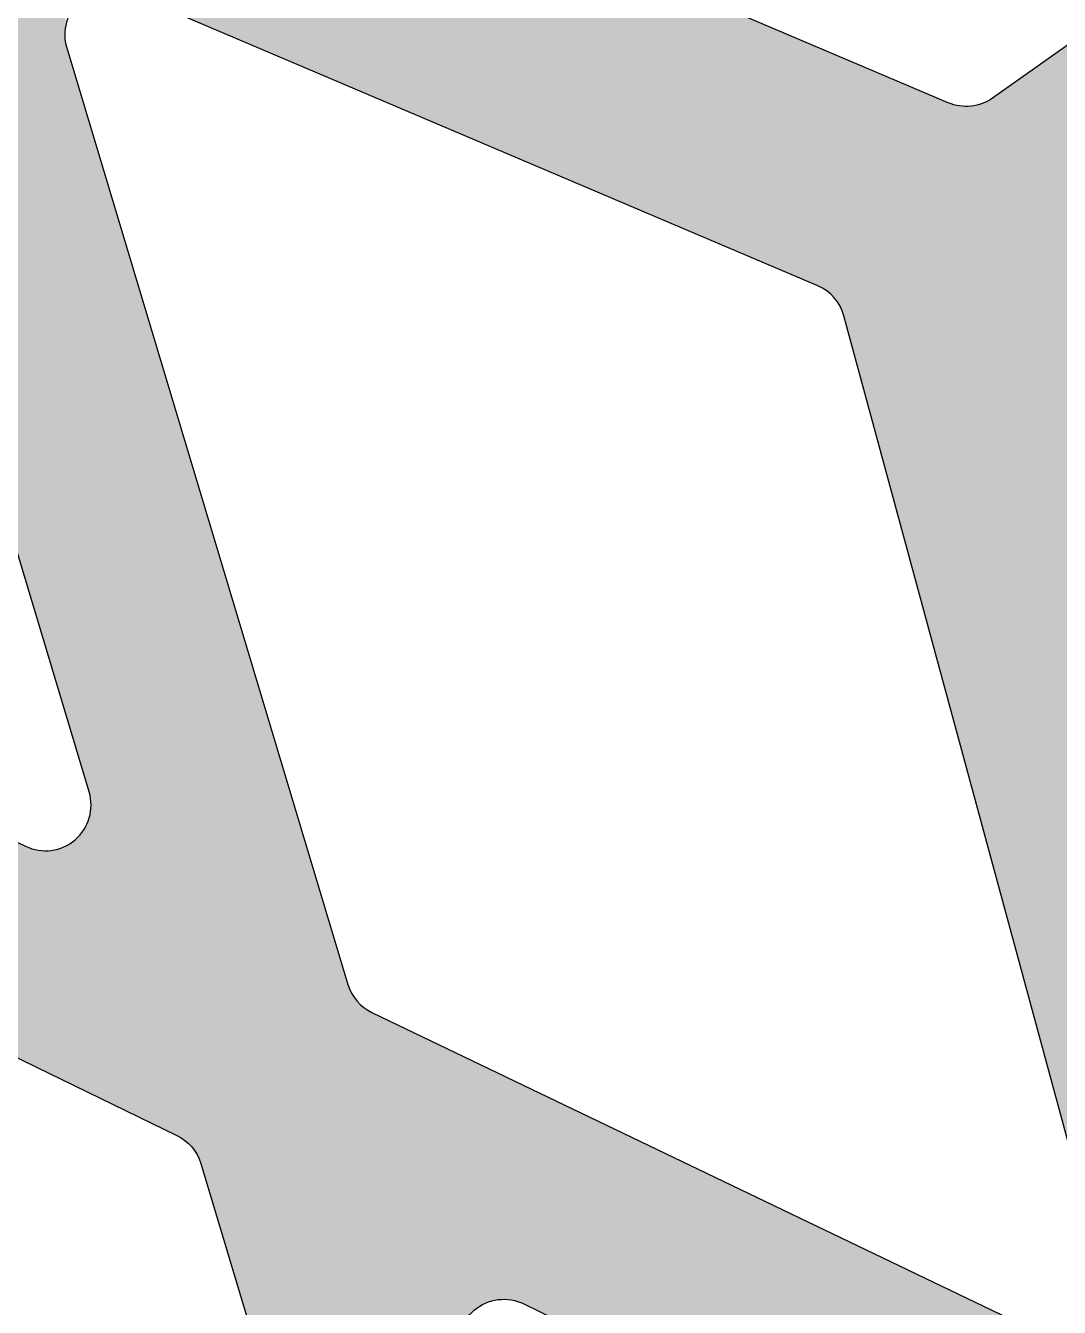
# Model space of a CAD drawing. Extents: x 181 to 485, y 440 to 775.
# Drawn here: x 266.4 to 311.7, y 563.2 to 619.3 of the extents above; entities that cross this region are included whole.
import ezdxf

# ---------------------------------------------------------------- set-up
doc = ezdxf.new("R2010")
doc.units = 0
doc.layers.add('LAYER_01', color=7, linetype='CONTINUOUS')

# ---------------------------------------------------------------- blocks, each defined once
blk = doc.blocks.new('*U1')
at = {"layer": 'LAYER_01', "linetype": 'CONTINUOUS'}
for points in [[(268.139, 589.354), (262.736, 635.718), (268.139, 639.523)], [(268.139, 618.976), (268.139, 639.523), (268.139, 639.524)], [(268.139, 618.976), (268.139, 639.524), (268.14, 619.012)], [(268.14, 619.012), (268.139, 639.524), (268.14, 639.524)], [(268.139, 618.94), (268.139, 639.523), (268.139, 618.976)], [(268.142, 619.048), (268.14, 639.524), (268.142, 639.526)], [(268.14, 619.012), (268.14, 639.524), (268.142, 619.048)], [(268.144, 619.084), (268.142, 639.526), (268.144, 639.527)], [(268.142, 619.048), (268.142, 639.526), (268.144, 619.084)], [(268.147, 619.12), (268.144, 639.527), (268.147, 639.529)], [(268.144, 619.084), (268.144, 639.527), (268.147, 619.12)], [(268.151, 619.155), (268.147, 639.529), (268.151, 639.532)], [(268.147, 619.12), (268.147, 639.529), (268.151, 619.155)], [(268.155, 619.191), (268.151, 639.532), (268.155, 639.535)], [(268.151, 619.155), (268.151, 639.532), (268.155, 619.191)], [(268.16, 619.227), (268.155, 639.535), (268.16, 639.539)], [(268.155, 619.191), (268.155, 639.535), (268.16, 619.227)], [(268.166, 619.263), (268.16, 639.539), (268.166, 639.542)], [(268.16, 619.227), (268.16, 639.539), (268.166, 619.263)], [(268.172, 619.299), (268.166, 639.542), (268.172, 639.547)], [(268.166, 619.263), (268.166, 639.542), (268.172, 619.299)], [(268.172, 619.299), (268.172, 639.547), (268.179, 619.334)], [(262.736, 607.342), (262.736, 635.718), (268.139, 589.354)], [(271.646, 620.466), (271.646, 630.902), (301.093, 607.946)], [(301.093, 607.946), (271.646, 630.902), (301.093, 618.381)], [(268.139, 589.354), (268.139, 618.94), (268.139, 589.353)], [(268.139, 589.353), (268.139, 618.94), (268.139, 618.905)], [(268.139, 589.353), (268.139, 618.905), (268.14, 589.35)], [(268.14, 589.35), (268.139, 618.905), (268.14, 618.869)], [(268.14, 589.35), (268.14, 618.869), (268.141, 589.346)], [(268.141, 589.346), (268.14, 618.869), (268.141, 618.834)], [(268.141, 589.346), (268.141, 618.834), (268.143, 589.339)], [(268.143, 589.339), (268.141, 618.834), (268.143, 618.798)], [(268.143, 589.339), (268.143, 618.798), (268.146, 589.33)], [(268.146, 589.33), (268.143, 618.798), (268.146, 618.763)], [(268.146, 589.33), (268.146, 618.763), (268.149, 589.319)], [(268.149, 589.319), (268.146, 618.763), (268.149, 618.728)], [(268.149, 589.319), (268.149, 618.728), (268.153, 589.306)], [(268.153, 589.306), (268.149, 618.728), (268.153, 618.693)], [(268.153, 589.306), (268.153, 618.693), (268.163, 589.274)], [(268.163, 589.274), (268.153, 618.693), (268.163, 618.624)], [(268.163, 589.274), (268.163, 618.624), (268.174, 589.234)], [(268.174, 589.234), (268.163, 618.624), (268.174, 618.556)], [(312.441, 569.027), (308.744, 616.158), (312.441, 618.767)], [(268.174, 589.234), (268.174, 618.556), (268.189, 589.187)], [(268.189, 589.187), (268.174, 618.556), (268.189, 618.489)], [(268.189, 589.187), (268.189, 618.489), (268.205, 589.133)], [(268.205, 589.133), (268.189, 618.489), (268.205, 618.423)], [(268.205, 589.133), (268.205, 618.423), (268.223, 589.072)], [(268.223, 589.072), (268.205, 618.423), (268.223, 618.358)], [(268.223, 589.072), (268.223, 618.358), (269.206, 585.799)], [(269.206, 585.799), (268.223, 618.358), (269.206, 615.085)], [(301.093, 607.946), (301.093, 618.381), (301.143, 607.924)], [(301.143, 607.924), (301.093, 618.381), (301.143, 618.36)], [(301.143, 607.924), (301.143, 618.36), (301.193, 607.9)], [(301.193, 607.9), (301.143, 618.36), (301.193, 618.339)], [(301.193, 607.9), (301.193, 618.339), (301.243, 607.875)], [(301.243, 607.875), (301.193, 618.339), (301.243, 618.318)], [(301.243, 607.875), (301.243, 618.318), (301.291, 607.848)], [(301.291, 607.848), (301.243, 618.318), (301.291, 618.297)], [(301.291, 607.848), (301.291, 618.297), (301.34, 607.82)], [(301.34, 607.82), (301.291, 618.297), (301.34, 618.277)], [(301.34, 607.82), (301.34, 618.277), (301.388, 607.791)], [(301.388, 607.791), (301.34, 618.277), (301.388, 618.256)], [(301.388, 607.791), (301.388, 618.256), (301.435, 607.76)], [(301.435, 607.76), (301.388, 618.256), (301.435, 618.236)], [(301.435, 607.76), (301.435, 618.236), (301.481, 607.727)], [(301.481, 607.727), (301.435, 618.236), (301.481, 618.217)], [(301.481, 607.727), (301.481, 618.217), (301.527, 607.693)], [(301.527, 607.693), (301.481, 618.217), (301.527, 618.197)], [(301.527, 607.693), (301.527, 618.197), (301.571, 607.658)], [(301.571, 607.658), (301.527, 618.197), (301.571, 618.178)], [(301.571, 607.658), (301.571, 618.178), (301.615, 607.621)], [(301.615, 607.621), (301.571, 618.178), (301.615, 618.16)], [(301.615, 607.621), (301.615, 618.16), (301.658, 607.583)], [(301.658, 607.583), (301.615, 618.16), (301.658, 618.141)], [(301.658, 607.583), (301.658, 618.141), (301.7, 607.544)], [(301.7, 607.544), (301.658, 618.141), (301.7, 618.124)], [(301.7, 607.544), (301.7, 618.124), (301.741, 607.504)], [(301.741, 607.504), (301.7, 618.124), (301.741, 618.106)], [(301.741, 607.504), (301.741, 618.106), (301.78, 607.462)], [(301.78, 607.462), (301.741, 618.106), (301.78, 618.089)], [(301.78, 607.462), (301.78, 618.089), (301.819, 607.419)], [(301.819, 607.419), (301.78, 618.089), (301.819, 618.073)], [(301.819, 607.419), (301.819, 618.073), (301.856, 607.375)], [(301.856, 607.375), (301.819, 618.073), (301.856, 618.057)], [(301.856, 607.375), (301.856, 618.057), (301.892, 607.33)], [(301.892, 607.33), (301.856, 618.057), (301.892, 618.042)], [(301.892, 607.33), (301.892, 618.042), (301.926, 607.285)], [(301.926, 607.285), (301.892, 618.042), (301.926, 618.027)], [(301.926, 607.285), (301.926, 618.027), (301.959, 607.238)], [(301.959, 607.238), (301.926, 618.027), (301.959, 618.013)], [(301.959, 607.238), (301.959, 618.013), (301.991, 607.19)], [(301.991, 607.19), (301.959, 618.013), (301.991, 618)], [(301.991, 607.19), (301.991, 618), (302.021, 607.142)], [(302.021, 607.142), (301.991, 618), (302.021, 617.987)], [(302.021, 607.142), (302.021, 617.987), (302.05, 607.093)], [(302.05, 607.093), (302.021, 617.987), (302.05, 617.975)], [(302.05, 607.093), (302.05, 617.975), (302.077, 607.043)], [(302.077, 607.043), (302.05, 617.975), (302.077, 617.963)], [(302.077, 607.043), (302.077, 617.963), (302.103, 606.992)], [(302.103, 606.992), (302.077, 617.963), (302.103, 617.952)], [(302.103, 606.992), (302.103, 617.952), (302.128, 606.942)], [(302.128, 606.942), (302.103, 617.952), (302.128, 617.942)], [(302.128, 606.942), (302.128, 617.942), (302.15, 606.89)], [(302.15, 606.89), (302.128, 617.942), (302.15, 617.932)], [(302.15, 606.89), (302.15, 617.932), (302.172, 606.838)], [(302.172, 606.838), (302.15, 617.932), (302.172, 617.923)], [(302.172, 606.838), (302.172, 617.923), (302.191, 606.786)], [(302.191, 606.786), (302.172, 617.923), (302.191, 617.915)], [(302.191, 606.786), (302.191, 617.915), (302.209, 606.734)], [(302.209, 606.734), (302.191, 617.915), (302.209, 617.907)], [(302.209, 606.734), (302.209, 617.907), (302.226, 606.681)], [(302.226, 606.681), (302.209, 617.907), (302.226, 617.9)], [(302.226, 606.681), (302.226, 617.9), (302.241, 606.629)], [(302.241, 606.629), (302.226, 617.9), (302.241, 617.893)], [(302.241, 606.629), (302.241, 617.893), (306.808, 589.791)], [(306.808, 589.791), (302.241, 617.893), (306.808, 615.952)], [(306.808, 589.791), (306.808, 615.952), (306.865, 589.583)], [(306.865, 589.583), (306.808, 615.952), (306.865, 615.929)], [(306.865, 589.583), (306.865, 615.929), (306.923, 589.37)], [(306.923, 589.37), (306.865, 615.929), (306.923, 615.907)], [(306.923, 589.37), (306.923, 615.907), (306.981, 589.154)], [(306.981, 589.154), (306.923, 615.907), (306.981, 615.887)], [(306.981, 589.154), (306.981, 615.887), (307.041, 588.934)], [(307.041, 588.934), (306.981, 615.887), (307.041, 615.869)], [(307.041, 588.934), (307.041, 615.869), (307.102, 588.71)], [(307.102, 588.71), (307.041, 615.869), (307.102, 615.853)], [(307.102, 588.71), (307.102, 615.853), (307.163, 588.484)], [(307.163, 588.484), (307.102, 615.853), (307.163, 615.838)], [(307.163, 588.484), (307.163, 615.838), (307.225, 588.255)], [(307.225, 588.255), (307.163, 615.838), (307.225, 615.826)], [(307.225, 588.255), (307.225, 615.826), (307.288, 588.023)], [(307.288, 588.023), (307.225, 615.826), (307.288, 615.815)], [(307.288, 588.023), (307.288, 615.815), (307.351, 587.79)], [(307.351, 587.79), (307.288, 615.815), (307.351, 615.806)], [(307.351, 587.79), (307.351, 615.806), (307.415, 587.554)], [(307.415, 587.554), (307.351, 615.806), (307.415, 615.8)], [(307.415, 587.554), (307.415, 615.8), (307.48, 587.317)], [(307.48, 587.317), (307.415, 615.8), (307.48, 615.795)], [(307.48, 587.317), (307.48, 615.795), (307.544, 587.079)], [(307.544, 587.079), (307.48, 615.795), (307.544, 615.793)], [(307.544, 587.079), (307.544, 615.793), (307.609, 586.841)], [(307.609, 586.841), (307.544, 615.793), (307.609, 615.792)], [(307.674, 586.602), (307.609, 615.792), (307.674, 615.794)], [(307.609, 586.841), (307.609, 615.792), (307.674, 586.602)], [(307.738, 586.363), (307.674, 615.794), (307.738, 615.798)], [(307.674, 586.602), (307.674, 615.794), (307.738, 586.363)], [(307.803, 586.125), (307.738, 615.798), (307.803, 615.803)], [(307.738, 586.363), (307.738, 615.798), (307.803, 586.125)], [(307.868, 585.887), (307.803, 615.803), (307.868, 615.811)], [(307.803, 586.125), (307.803, 615.803), (307.868, 585.887)], [(307.932, 585.651), (307.868, 615.811), (307.932, 615.821)], [(307.868, 585.887), (307.868, 615.811), (307.932, 585.651)], [(307.995, 585.416), (307.932, 615.821), (307.995, 615.833)], [(307.932, 585.651), (307.932, 615.821), (307.995, 585.416)], [(308.059, 585.183), (307.995, 615.833), (308.059, 615.848)], [(307.995, 585.416), (307.995, 615.833), (308.059, 585.183)], [(308.121, 584.952), (308.059, 615.848), (308.121, 615.864)], [(308.059, 585.183), (308.059, 615.848), (308.121, 584.952)], [(308.183, 584.724), (308.121, 615.864), (308.183, 615.882)], [(308.121, 584.952), (308.121, 615.864), (308.183, 584.724)], [(308.244, 584.499), (308.183, 615.882), (308.244, 615.902)], [(308.183, 584.724), (308.183, 615.882), (308.244, 584.499)], [(308.304, 584.278), (308.244, 615.902), (308.304, 615.924)], [(308.244, 584.499), (308.244, 615.902), (308.304, 584.278)], [(308.363, 584.06), (308.304, 615.924), (308.363, 615.947)], [(308.304, 584.278), (308.304, 615.924), (308.363, 584.06)], [(308.421, 583.845), (308.363, 615.947), (308.421, 615.973)], [(308.363, 584.06), (308.363, 615.947), (308.421, 583.845)], [(308.478, 583.635), (308.421, 615.973), (308.478, 616)], [(308.421, 583.845), (308.421, 615.973), (308.478, 583.635)], [(308.534, 583.43), (308.478, 616), (308.534, 616.028)], [(308.478, 583.635), (308.478, 616), (308.534, 583.43)], [(308.589, 583.229), (308.534, 616.028), (308.589, 616.059)], [(308.534, 583.43), (308.534, 616.028), (308.589, 583.229)], [(308.642, 583.033), (308.589, 616.059), (308.642, 616.09)], [(308.589, 583.229), (308.589, 616.059), (308.642, 583.033)], [(308.694, 582.841), (308.642, 616.09), (308.694, 616.124)], [(308.642, 583.033), (308.642, 616.09), (308.694, 582.841)], [(308.744, 582.656), (308.694, 616.124), (308.744, 616.158)], [(308.694, 582.841), (308.694, 616.124), (308.744, 582.656)], [(308.744, 582.656), (308.744, 616.158), (312.441, 569.027)], [(269.206, 585.799), (269.206, 615.085), (269.225, 585.733)], [(269.225, 585.733), (269.206, 615.085), (269.225, 615.023)], [(269.225, 585.733), (269.225, 615.023), (269.241, 585.666)], [(269.241, 585.666), (269.225, 615.023), (269.241, 614.968)], [(269.241, 585.666), (269.241, 614.968), (269.249, 585.632)], [(269.249, 585.632), (269.241, 614.968), (269.249, 614.944)], [(269.249, 585.632), (269.249, 614.944), (269.256, 585.597)], [(269.256, 585.597), (269.249, 614.944), (269.256, 614.921)], [(269.256, 585.597), (269.256, 614.921), (269.262, 585.563)], [(269.262, 585.563), (269.256, 614.921), (269.262, 614.9)], [(269.262, 585.563), (269.262, 614.9), (269.268, 585.528)], [(269.268, 585.528), (269.262, 614.9), (269.268, 614.881)], [(269.268, 585.528), (269.268, 614.881), (269.273, 585.493)], [(269.273, 585.493), (269.268, 614.881), (269.273, 614.864)], [(269.273, 585.493), (269.273, 614.864), (269.277, 585.458)], [(269.277, 585.458), (269.273, 614.864), (269.277, 614.849)], [(269.277, 585.458), (269.277, 614.849), (269.281, 585.422)], [(269.281, 585.422), (269.277, 614.849), (269.281, 614.836)], [(269.281, 585.422), (269.281, 614.836), (269.284, 585.386)], [(269.284, 585.386), (269.281, 614.836), (269.284, 614.826)], [(269.284, 585.386), (269.284, 614.826), (269.287, 585.351)], [(269.287, 585.351), (269.284, 614.826), (269.287, 614.817)], [(269.287, 585.351), (269.287, 614.817), (269.289, 585.315)], [(269.289, 585.315), (269.287, 614.817), (269.289, 614.81)], [(269.289, 585.315), (269.289, 614.81), (269.29, 585.278)], [(269.29, 585.278), (269.289, 614.81), (269.29, 614.806)], [(269.29, 585.278), (269.29, 614.806), (269.291, 585.242)], [(269.291, 585.242), (269.29, 614.806), (269.291, 614.804)], [(269.291, 585.242), (269.291, 614.804), (269.291, 585.206)], [(269.291, 585.206), (269.291, 614.804), (269.291, 614.804)], [(269.291, 572.592), (269.291, 614.804), (273.046, 570.77)], [(273.046, 570.77), (269.291, 614.804), (273.046, 602.301)], [(273.046, 570.77), (273.046, 602.301), (273.091, 570.747)], [(273.091, 570.747), (273.046, 602.301), (273.091, 602.151)], [(273.091, 570.747), (273.091, 602.151), (273.136, 570.723)], [(273.136, 570.723), (273.091, 602.151), (273.136, 602.003)], [(273.136, 570.723), (273.136, 602.003), (273.18, 570.698)], [(273.18, 570.698), (273.136, 602.003), (273.18, 601.855)], [(273.18, 570.698), (273.18, 601.855), (273.224, 570.672)], [(273.224, 570.672), (273.18, 601.855), (273.224, 601.71)], [(273.224, 570.672), (273.224, 601.71), (273.267, 570.645)], [(273.267, 570.645), (273.224, 601.71), (273.267, 601.566)], [(273.267, 570.645), (273.267, 601.566), (273.31, 570.616)], [(273.31, 570.616), (273.267, 601.566), (273.31, 601.423)], [(273.31, 570.616), (273.31, 601.423), (273.352, 570.586)], [(273.352, 570.586), (273.31, 601.423), (273.352, 601.283)], [(273.352, 570.586), (273.352, 601.283), (273.393, 570.555)], [(273.393, 570.555), (273.352, 601.283), (273.393, 601.145)], [(273.393, 570.555), (273.393, 601.145), (273.434, 570.523)], [(273.434, 570.523), (273.393, 601.145), (273.434, 601.01)], [(273.434, 570.523), (273.434, 601.01), (273.474, 570.489)], [(273.474, 570.489), (273.434, 601.01), (273.474, 600.877)], [(273.474, 570.489), (273.474, 600.877), (273.513, 570.455)], [(273.513, 570.455), (273.474, 600.877), (273.513, 600.746)], [(273.513, 570.455), (273.513, 600.746), (273.551, 570.419)], [(273.551, 570.419), (273.513, 600.746), (273.551, 600.619)], [(273.551, 570.419), (273.551, 600.619), (273.589, 570.383)], [(273.589, 570.383), (273.551, 600.619), (273.589, 600.494)], [(273.589, 570.383), (273.589, 600.494), (273.625, 570.345)], [(273.625, 570.345), (273.589, 600.494), (273.625, 600.372)], [(273.625, 570.345), (273.625, 600.372), (273.661, 570.307)], [(273.661, 570.307), (273.625, 600.372), (273.661, 600.254)], [(273.661, 570.307), (273.661, 600.254), (273.695, 570.267)], [(273.695, 570.267), (273.661, 600.254), (273.695, 600.139)], [(273.695, 570.267), (273.695, 600.139), (273.729, 570.227)], [(273.729, 570.227), (273.695, 600.139), (273.729, 600.028)], [(273.729, 570.227), (273.729, 600.028), (273.761, 570.186)], [(273.761, 570.186), (273.729, 600.028), (273.761, 599.92)], [(273.761, 570.186), (273.761, 599.92), (273.793, 570.143)], [(273.793, 570.143), (273.761, 599.92), (273.793, 599.816)], [(273.793, 570.143), (273.793, 599.816), (273.823, 570.101)], [(273.823, 570.101), (273.793, 599.816), (273.823, 599.715)], [(273.823, 570.101), (273.823, 599.715), (273.852, 570.057)], [(273.852, 570.057), (273.823, 599.715), (273.852, 599.619)], [(273.852, 570.057), (273.852, 599.619), (273.879, 570.013)], [(273.879, 570.013), (273.852, 599.619), (273.879, 599.527)], [(273.879, 570.013), (273.879, 599.527), (273.906, 569.968)], [(273.906, 569.968), (273.879, 599.527), (273.906, 599.438)], [(273.906, 569.968), (273.906, 599.438), (273.931, 569.923)], [(273.931, 569.923), (273.906, 599.438), (273.931, 599.354)], [(273.931, 569.923), (273.931, 599.354), (273.955, 569.877)], [(273.955, 569.877), (273.931, 599.354), (273.955, 599.274)], [(273.955, 569.877), (273.955, 599.274), (273.978, 569.831)], [(273.978, 569.831), (273.955, 599.274), (273.978, 599.198)], [(273.978, 569.831), (273.978, 599.198), (274, 569.784)], [(274, 569.784), (273.978, 599.198), (274, 599.126)], [(274, 569.784), (274, 599.126), (274.02, 569.737)], [(274.02, 569.737), (274, 599.126), (274.02, 599.059)], [(274.02, 569.737), (274.02, 599.059), (274.039, 569.689)], [(274.039, 569.689), (274.02, 599.059), (274.039, 598.995)], [(274.039, 569.689), (274.039, 598.995), (274.057, 569.642)], [(274.057, 569.642), (274.039, 598.995), (274.057, 598.937)], [(274.057, 569.642), (274.057, 598.937), (274.073, 569.594)], [(274.073, 569.594), (274.057, 598.937), (274.073, 598.882)], [(274.073, 569.594), (274.073, 598.882), (274.088, 569.546)], [(274.088, 569.546), (274.073, 598.882), (274.088, 598.832)], [(274.088, 569.546), (274.088, 598.832), (280.533, 548.088)], [(280.533, 548.088), (274.088, 598.832), (280.533, 577.374)], [(245.67, 584.057), (245.67, 593.381), (266.425, 573.983)], [(266.425, 573.983), (245.67, 593.381), (266.425, 583.421)], [(269.272, 572.602), (269.267, 584.913), (269.272, 584.95)], [(269.277, 572.599), (269.272, 584.95), (269.277, 584.986)], [(269.272, 572.602), (269.272, 584.95), (269.277, 572.599)], [(269.281, 572.597), (269.277, 584.986), (269.281, 585.023)], [(269.277, 572.599), (269.277, 584.986), (269.281, 572.597)], [(269.284, 572.596), (269.281, 585.023), (269.284, 585.06)], [(269.281, 572.597), (269.281, 585.023), (269.284, 572.596)], [(269.287, 572.594), (269.284, 585.06), (269.287, 585.096)], [(269.284, 572.596), (269.284, 585.06), (269.287, 572.594)], [(269.289, 572.593), (269.287, 585.096), (269.289, 585.133)], [(269.287, 572.594), (269.287, 585.096), (269.289, 572.593)], [(269.29, 572.593), (269.289, 585.133), (269.29, 585.169)], [(269.289, 572.593), (269.289, 585.133), (269.29, 572.593)], [(269.291, 572.592), (269.29, 585.169), (269.291, 585.206)], [(269.29, 572.593), (269.29, 585.169), (269.291, 572.592)], [(269.121, 572.675), (269.105, 584.383), (269.121, 584.416)], [(269.135, 572.668), (269.121, 584.416), (269.135, 584.45)], [(269.121, 572.675), (269.121, 584.416), (269.135, 572.668)], [(269.149, 572.661), (269.135, 584.45), (269.149, 584.485)], [(269.135, 572.668), (269.135, 584.45), (269.149, 572.661)], [(269.163, 572.655), (269.149, 584.485), (269.163, 584.519)], [(269.149, 572.661), (269.149, 584.485), (269.163, 572.655)], [(269.175, 572.648), (269.163, 584.519), (269.175, 584.554)], [(269.163, 572.655), (269.163, 584.519), (269.175, 572.648)], [(269.187, 572.643), (269.175, 584.554), (269.187, 584.589)], [(269.175, 572.648), (269.175, 584.554), (269.187, 572.643)], [(269.199, 572.637), (269.187, 584.589), (269.199, 584.625)], [(269.187, 572.643), (269.187, 584.589), (269.199, 572.637)], [(269.21, 572.632), (269.199, 584.625), (269.21, 584.66)], [(269.199, 572.637), (269.199, 584.625), (269.21, 572.632)], [(269.22, 572.627), (269.21, 584.66), (269.22, 584.696)], [(269.21, 572.632), (269.21, 584.66), (269.22, 572.627)], [(269.229, 572.622), (269.22, 584.696), (269.229, 584.732)], [(269.22, 572.627), (269.22, 584.696), (269.229, 572.622)], [(269.238, 572.618), (269.229, 584.732), (269.238, 584.768)], [(269.229, 572.622), (269.229, 584.732), (269.238, 572.618)], [(269.246, 572.614), (269.238, 584.768), (269.246, 584.804)], [(269.238, 572.618), (269.238, 584.768), (269.246, 572.614)], [(269.254, 572.61), (269.246, 584.804), (269.254, 584.84)], [(269.246, 572.614), (269.246, 584.804), (269.254, 572.61)], [(269.26, 572.607), (269.254, 584.84), (269.26, 584.877)], [(269.254, 572.61), (269.254, 584.84), (269.26, 572.607)], [(269.267, 572.604), (269.26, 584.877), (269.267, 584.913)], [(269.26, 572.607), (269.26, 584.877), (269.267, 572.604)], [(269.267, 572.604), (269.267, 584.913), (269.272, 572.602)], [(268.741, 572.859), (268.717, 583.822), (268.741, 583.847)], [(268.765, 572.847), (268.741, 583.847), (268.765, 583.873)], [(268.741, 572.859), (268.741, 583.847), (268.765, 572.847)], [(268.789, 572.836), (268.765, 583.873), (268.789, 583.899)], [(268.765, 572.847), (268.765, 583.873), (268.789, 572.836)], [(268.812, 572.825), (268.789, 583.899), (268.812, 583.926)], [(268.789, 572.836), (268.789, 583.899), (268.812, 572.825)], [(268.835, 572.814), (268.812, 583.926), (268.835, 583.953)], [(268.812, 572.825), (268.812, 583.926), (268.835, 572.814)], [(268.857, 572.803), (268.835, 583.953), (268.857, 583.981)], [(268.835, 572.814), (268.835, 583.953), (268.857, 572.803)], [(268.879, 572.792), (268.857, 583.981), (268.879, 584.009)], [(268.857, 572.803), (268.857, 583.981), (268.879, 572.792)], [(268.901, 572.782), (268.879, 584.009), (268.901, 584.038)], [(268.879, 572.792), (268.879, 584.009), (268.901, 572.782)], [(268.922, 572.771), (268.901, 584.038), (268.922, 584.067)], [(268.901, 572.782), (268.901, 584.038), (268.922, 572.771)], [(268.943, 572.761), (268.922, 584.067), (268.943, 584.096)], [(268.922, 572.771), (268.922, 584.067), (268.943, 572.761)], [(268.963, 572.752), (268.943, 584.096), (268.963, 584.127)], [(268.943, 572.761), (268.943, 584.096), (268.963, 572.752)], [(268.983, 572.742), (268.963, 584.127), (268.983, 584.157)], [(268.963, 572.752), (268.963, 584.127), (268.983, 572.742)], [(269.002, 572.733), (268.983, 584.157), (269.002, 584.188)], [(268.983, 572.742), (268.983, 584.157), (269.002, 572.733)], [(269.021, 572.724), (269.002, 584.188), (269.021, 584.22)], [(269.002, 572.733), (269.002, 584.188), (269.021, 572.724)], [(269.039, 572.715), (269.021, 584.22), (269.039, 584.252)], [(269.021, 572.724), (269.021, 584.22), (269.039, 572.715)], [(269.056, 572.706), (269.039, 584.252), (269.056, 584.284)], [(269.039, 572.715), (269.039, 584.252), (269.056, 572.706)], [(269.073, 572.698), (269.056, 584.284), (269.073, 584.316)], [(269.056, 572.706), (269.056, 584.284), (269.073, 572.698)], [(269.09, 572.69), (269.073, 584.316), (269.09, 584.349)], [(269.073, 572.698), (269.073, 584.316), (269.09, 572.69)], [(269.105, 572.682), (269.09, 584.349), (269.105, 584.383)], [(269.09, 572.69), (269.09, 584.349), (269.105, 572.682)], [(269.105, 572.682), (269.105, 584.383), (269.121, 572.675)], [(266.425, 573.983), (266.425, 583.421), (266.488, 573.953)], [(266.488, 573.953), (266.425, 583.421), (266.488, 583.392)], [(266.488, 573.953), (266.488, 583.392), (266.552, 573.922)], [(266.552, 573.922), (266.488, 583.392), (266.552, 583.365)], [(266.552, 573.922), (266.552, 583.365), (266.584, 573.906)], [(266.584, 573.906), (266.552, 583.365), (266.584, 583.353)], [(266.584, 573.906), (266.584, 583.353), (266.617, 573.89)], [(266.617, 573.89), (266.584, 583.353), (266.617, 583.341)], [(266.617, 573.89), (266.617, 583.341), (266.65, 573.874)], [(266.65, 573.874), (266.617, 583.341), (266.65, 583.329)], [(266.65, 573.874), (266.65, 583.329), (266.684, 573.858)], [(266.684, 573.858), (266.65, 583.329), (266.684, 583.318)], [(266.684, 573.858), (266.684, 583.318), (266.718, 573.841)], [(266.718, 573.841), (266.684, 583.318), (266.718, 583.308)], [(266.718, 573.841), (266.718, 583.308), (266.752, 573.825)], [(266.752, 573.825), (266.718, 583.308), (266.752, 583.298)], [(266.752, 573.825), (266.752, 583.298), (266.786, 573.808)], [(266.786, 573.808), (266.752, 583.298), (266.786, 583.288)], [(266.786, 573.808), (266.786, 583.288), (266.821, 573.791)], [(266.821, 573.791), (266.786, 583.288), (266.821, 583.28)], [(266.821, 573.791), (266.821, 583.28), (266.856, 573.774)], [(266.856, 573.774), (266.821, 583.28), (266.856, 583.272)], [(266.856, 573.774), (266.856, 583.272), (266.891, 573.757)], [(266.891, 573.757), (266.856, 583.272), (266.891, 583.264)], [(266.891, 573.757), (266.891, 583.264), (266.927, 573.74)], [(266.927, 573.74), (266.891, 583.264), (266.927, 583.257)], [(267.697, 573.366), (267.66, 583.258), (267.697, 583.265)], [(267.733, 573.349), (267.697, 583.265), (267.733, 583.273)], [(267.697, 573.366), (267.697, 583.265), (267.733, 573.349)], [(267.769, 573.331), (267.733, 583.273), (267.769, 583.282)], [(267.733, 573.349), (267.733, 583.273), (267.769, 573.331)], [(267.805, 573.314), (267.769, 583.282), (267.805, 583.291)], [(267.769, 573.331), (267.769, 583.282), (267.805, 573.314)], [(267.84, 573.296), (267.805, 583.291), (267.84, 583.301)], [(267.805, 573.314), (267.805, 583.291), (267.84, 573.296)], [(267.876, 573.279), (267.84, 583.301), (267.876, 583.311)], [(267.84, 573.296), (267.84, 583.301), (267.876, 573.279)], [(267.911, 573.262), (267.876, 583.311), (267.911, 583.322)], [(267.876, 573.279), (267.876, 583.311), (267.911, 573.262)], [(267.946, 573.245), (267.911, 583.322), (267.946, 583.334)], [(267.911, 573.262), (267.911, 583.322), (267.946, 573.245)], [(267.98, 573.229), (267.946, 583.334), (267.98, 583.346)], [(267.946, 573.245), (267.946, 583.334), (267.98, 573.229)], [(268.015, 573.212), (267.98, 583.346), (268.015, 583.359)], [(267.98, 573.229), (267.98, 583.346), (268.015, 573.212)], [(268.048, 573.195), (268.015, 583.359), (268.048, 583.373)], [(268.015, 573.212), (268.015, 583.359), (268.048, 573.195)], [(268.082, 573.179), (268.048, 583.373), (268.082, 583.387)], [(268.048, 573.195), (268.048, 583.373), (268.082, 573.179)], [(268.115, 573.163), (268.082, 583.387), (268.115, 583.402)], [(268.082, 573.179), (268.082, 583.387), (268.115, 573.163)], [(268.148, 573.147), (268.115, 583.402), (268.148, 583.417)], [(268.115, 573.163), (268.115, 583.402), (268.148, 573.147)], [(268.181, 573.131), (268.148, 583.417), (268.181, 583.433)], [(268.148, 573.147), (268.148, 583.417), (268.181, 573.131)], [(268.213, 573.116), (268.181, 583.433), (268.213, 583.449)], [(268.181, 573.131), (268.181, 583.433), (268.213, 573.116)], [(268.245, 573.1), (268.213, 583.449), (268.245, 583.466)], [(268.213, 573.116), (268.213, 583.449), (268.245, 573.1)], [(268.276, 573.085), (268.245, 583.466), (268.276, 583.483)], [(268.245, 573.1), (268.245, 583.466), (268.276, 573.085)], [(268.307, 573.07), (268.276, 583.483), (268.307, 583.501)], [(268.276, 573.085), (268.276, 583.483), (268.307, 573.07)], [(268.337, 573.055), (268.307, 583.501), (268.337, 583.519)], [(268.307, 573.07), (268.307, 583.501), (268.337, 573.055)], [(268.368, 573.041), (268.337, 583.519), (268.368, 583.538)], [(268.337, 573.055), (268.337, 583.519), (268.368, 573.041)], [(268.397, 573.026), (268.368, 583.538), (268.397, 583.558)], [(268.368, 573.041), (268.368, 583.538), (268.397, 573.026)], [(268.426, 573.012), (268.397, 583.558), (268.426, 583.577)], [(268.397, 573.026), (268.397, 583.558), (268.426, 573.012)], [(268.455, 572.998), (268.426, 583.577), (268.455, 583.597)], [(268.426, 573.012), (268.426, 583.577), (268.455, 572.998)], [(268.483, 572.985), (268.455, 583.597), (268.483, 583.618)], [(268.455, 572.998), (268.455, 583.597), (268.483, 572.985)], [(268.538, 572.958), (268.483, 583.618), (268.538, 583.66)], [(268.483, 572.985), (268.483, 583.618), (268.538, 572.958)], [(268.591, 572.932), (268.538, 583.66), (268.591, 583.704)], [(268.538, 572.958), (268.538, 583.66), (268.591, 572.932)], [(268.642, 572.907), (268.591, 583.704), (268.642, 583.749)], [(268.591, 572.932), (268.591, 583.704), (268.642, 572.907)], [(268.692, 572.883), (268.642, 583.749), (268.692, 583.797)], [(268.642, 572.907), (268.642, 583.749), (268.692, 572.883)], [(268.717, 572.871), (268.692, 583.797), (268.717, 583.822)], [(268.692, 572.883), (268.692, 583.797), (268.717, 572.871)], [(268.717, 572.871), (268.717, 583.822), (268.741, 572.859)], [(266.927, 573.74), (266.927, 583.257), (266.963, 573.722)], [(266.963, 573.722), (266.927, 583.257), (266.963, 583.251)], [(266.963, 573.722), (266.963, 583.251), (266.999, 573.705)], [(266.999, 573.705), (266.963, 583.251), (266.999, 583.245)], [(266.999, 573.705), (266.999, 583.245), (267.035, 573.688)], [(267.035, 573.688), (266.999, 583.245), (267.035, 583.24)], [(267.035, 573.688), (267.035, 583.24), (267.071, 573.67)], [(267.071, 573.67), (267.035, 583.24), (267.071, 583.236)], [(267.071, 573.67), (267.071, 583.236), (267.107, 573.652)], [(267.107, 573.652), (267.071, 583.236), (267.107, 583.232)], [(267.107, 573.652), (267.107, 583.232), (267.144, 573.634)], [(267.144, 573.634), (267.107, 583.232), (267.144, 583.229)], [(267.144, 573.634), (267.144, 583.229), (267.181, 573.617)], [(267.181, 573.617), (267.144, 583.229), (267.181, 583.227)], [(267.181, 573.617), (267.181, 583.227), (267.218, 573.599)], [(267.218, 573.599), (267.181, 583.227), (267.218, 583.225)], [(267.218, 573.599), (267.218, 583.225), (267.254, 573.581)], [(267.254, 573.581), (267.218, 583.225), (267.254, 583.224)], [(267.254, 573.581), (267.254, 583.224), (267.291, 573.563)], [(267.291, 573.563), (267.254, 583.224), (267.291, 583.224)], [(267.291, 573.563), (267.291, 583.224), (267.328, 573.545)], [(267.328, 573.545), (267.291, 583.224), (267.328, 583.224)], [(267.365, 573.527), (267.328, 583.224), (267.365, 583.225)], [(267.328, 573.545), (267.328, 583.224), (267.365, 573.527)], [(267.402, 573.509), (267.365, 583.225), (267.402, 583.227)], [(267.365, 573.527), (267.365, 583.225), (267.402, 573.509)], [(267.439, 573.491), (267.402, 583.227), (267.439, 583.229)], [(267.402, 573.509), (267.402, 583.227), (267.439, 573.491)], [(267.476, 573.473), (267.439, 583.229), (267.476, 583.232)], [(267.439, 573.491), (267.439, 583.229), (267.476, 573.473)], [(267.513, 573.455), (267.476, 583.232), (267.513, 583.236)], [(267.476, 573.473), (267.476, 583.232), (267.513, 573.455)], [(267.55, 573.437), (267.513, 583.236), (267.55, 583.241)], [(267.513, 573.455), (267.513, 583.236), (267.55, 573.437)], [(267.587, 573.419), (267.55, 583.241), (267.587, 583.246)], [(267.55, 573.437), (267.55, 583.241), (267.587, 573.419)], [(267.624, 573.402), (267.587, 583.246), (267.624, 583.252)], [(267.587, 573.419), (267.587, 583.246), (267.624, 573.402)], [(267.66, 573.384), (267.624, 583.252), (267.66, 583.258)], [(267.624, 573.402), (267.624, 583.252), (267.66, 573.384)], [(267.66, 573.384), (267.66, 583.258), (267.697, 573.366)], [(280.533, 548.088), (280.533, 577.374), (280.548, 548.038)], [(280.548, 548.038), (280.533, 577.374), (280.548, 577.326)], [(280.548, 548.038), (280.548, 577.326), (280.565, 547.983)], [(280.565, 547.983), (280.548, 577.326), (280.565, 577.278)], [(280.565, 547.983), (280.565, 577.278), (280.583, 547.924)], [(280.583, 547.924), (280.565, 577.278), (280.583, 577.23)], [(280.583, 547.924), (280.583, 577.23), (280.602, 547.86)], [(280.602, 547.86), (280.583, 577.23), (280.602, 577.182)], [(280.602, 547.86), (280.602, 577.182), (280.622, 547.792)], [(280.622, 547.792), (280.602, 577.182), (280.622, 577.135)], [(280.622, 547.792), (280.622, 577.135), (280.644, 547.72)], [(280.644, 547.72), (280.622, 577.135), (280.644, 577.088)], [(280.644, 547.72), (280.644, 577.088), (280.667, 547.644)], [(280.667, 547.644), (280.644, 577.088), (280.667, 577.041)], [(280.667, 547.644), (280.667, 577.041), (280.691, 547.563)], [(280.691, 547.563), (280.667, 577.041), (280.691, 576.995)], [(280.691, 547.563), (280.691, 576.995), (280.716, 547.478)], [(280.716, 547.478), (280.691, 576.995), (280.716, 576.95)], [(280.716, 547.478), (280.716, 576.95), (280.743, 547.389)], [(280.743, 547.389), (280.716, 576.95), (280.743, 576.905)], [(280.743, 547.389), (280.743, 576.905), (280.771, 547.296)], [(280.771, 547.296), (280.743, 576.905), (280.771, 576.86)], [(280.771, 547.296), (280.771, 576.86), (280.8, 547.198)], [(280.8, 547.198), (280.771, 576.86), (280.8, 576.817)], [(280.8, 547.198), (280.8, 576.817), (280.831, 547.097)], [(280.831, 547.097), (280.8, 576.817), (280.831, 576.774)], [(280.831, 547.097), (280.831, 576.774), (280.862, 546.992)], [(280.862, 546.992), (280.831, 576.774), (280.862, 576.732)], [(280.862, 546.992), (280.862, 576.732), (280.895, 546.884)], [(280.895, 546.884), (280.862, 576.732), (280.895, 576.69)], [(280.895, 546.884), (280.895, 576.69), (280.929, 546.771)], [(280.929, 546.771), (280.895, 576.69), (280.929, 576.65)], [(280.929, 546.771), (280.929, 576.65), (280.964, 546.655)], [(280.964, 546.655), (280.929, 576.65), (280.964, 576.61)], [(280.964, 546.655), (280.964, 576.61), (280.999, 546.536)], [(280.999, 546.536), (280.964, 576.61), (280.999, 576.571)], [(280.999, 546.536), (280.999, 576.571), (281.036, 546.414)], [(281.036, 546.414), (280.999, 576.571), (281.036, 576.534)], [(281.036, 546.414), (281.036, 576.534), (281.074, 546.288)], [(281.074, 546.288), (281.036, 576.534), (281.074, 576.497)], [(281.074, 546.288), (281.074, 576.497), (281.113, 546.159)], [(281.113, 546.159), (281.074, 576.497), (281.113, 576.461)], [(281.113, 546.159), (281.113, 576.461), (281.152, 546.028)], [(281.152, 546.028), (281.113, 576.461), (281.152, 576.427)], [(281.152, 546.028), (281.152, 576.427), (281.192, 545.894)], [(281.192, 545.894), (281.152, 576.427), (281.192, 576.393)], [(281.192, 545.894), (281.192, 576.393), (281.233, 545.757)], [(281.233, 545.757), (281.192, 576.393), (281.233, 576.361)], [(281.233, 545.757), (281.233, 576.361), (281.275, 545.618)], [(281.275, 545.618), (281.233, 576.361), (281.275, 576.33)], [(281.275, 545.618), (281.275, 576.33), (281.318, 545.477)], [(281.318, 545.477), (281.275, 576.33), (281.318, 576.3)], [(281.318, 545.477), (281.318, 576.3), (281.361, 545.333)], [(281.361, 545.333), (281.318, 576.3), (281.361, 576.271)], [(281.361, 545.333), (281.361, 576.271), (281.404, 545.188)], [(281.404, 545.188), (281.361, 576.271), (281.404, 576.244)], [(281.404, 545.188), (281.404, 576.244), (281.448, 545.041)], [(281.448, 545.041), (281.404, 576.244), (281.448, 576.218)], [(281.448, 545.041), (281.448, 576.218), (281.493, 544.893)], [(281.493, 544.893), (281.448, 576.218), (281.493, 576.193)], [(281.493, 544.893), (281.493, 576.193), (281.538, 544.743)], [(281.538, 544.743), (281.493, 576.193), (281.538, 576.169)], [(281.538, 544.743), (281.538, 576.169), (281.583, 544.592)], [(281.583, 544.592), (281.538, 576.169), (281.583, 576.146)], [(281.583, 544.592), (281.583, 576.146), (285.36, 532.019)], [(285.36, 532.019), (281.583, 576.146), (285.36, 574.334)], [(285.36, 561.582), (285.36, 574.334), (285.36, 561.618)], [(285.36, 561.618), (285.36, 574.334), (285.36, 574.334)], [(285.36, 561.618), (285.36, 574.334), (285.36, 561.655)], [(285.36, 561.655), (285.36, 574.334), (285.36, 574.334)], [(285.36, 561.655), (285.36, 574.334), (285.362, 561.691)], [(285.362, 561.691), (285.36, 574.334), (285.362, 574.333)], [(285.362, 561.691), (285.362, 574.333), (285.364, 561.728)], [(285.364, 561.728), (285.362, 574.333), (285.364, 574.332)], [(285.364, 561.728), (285.364, 574.332), (285.367, 561.765)], [(285.367, 561.765), (285.364, 574.332), (285.367, 574.331)], [(285.367, 561.765), (285.367, 574.331), (285.37, 561.801)], [(285.37, 561.801), (285.367, 574.331), (285.37, 574.329)], [(285.37, 561.801), (285.37, 574.329), (285.374, 561.838)], [(285.374, 561.838), (285.37, 574.329), (285.374, 574.327)], [(285.374, 561.838), (285.374, 574.327), (285.379, 561.875)], [(285.379, 561.875), (285.374, 574.327), (285.379, 574.325)], [(285.379, 561.875), (285.379, 574.325), (285.384, 561.911)], [(285.384, 561.911), (285.379, 574.325), (285.384, 574.322)], [(285.384, 561.911), (285.384, 574.322), (285.39, 561.948)], [(285.39, 561.948), (285.384, 574.322), (285.39, 574.319)], [(285.39, 561.948), (285.39, 574.319), (285.397, 561.984)], [(285.397, 561.984), (285.39, 574.319), (285.397, 574.316)], [(285.397, 561.984), (285.397, 574.316), (285.405, 562.021)], [(285.405, 562.021), (285.397, 574.316), (285.405, 574.313)], [(285.405, 562.021), (285.405, 574.313), (285.413, 562.057)], [(285.413, 562.057), (285.405, 574.313), (285.413, 574.309)], [(285.413, 562.057), (285.413, 574.309), (285.422, 562.093)], [(285.422, 562.093), (285.413, 574.309), (285.422, 574.304)], [(285.422, 562.093), (285.422, 574.304), (285.431, 562.129)], [(285.431, 562.129), (285.422, 574.304), (285.431, 574.3)], [(285.431, 562.129), (285.431, 574.3), (285.441, 562.165)], [(285.441, 562.165), (285.431, 574.3), (285.441, 574.295)], [(285.441, 562.165), (285.441, 574.295), (285.452, 562.2)], [(285.452, 562.2), (285.441, 574.295), (285.452, 574.29)], [(285.452, 562.2), (285.452, 574.29), (285.464, 562.236)], [(285.464, 562.236), (285.452, 574.29), (285.464, 574.284)], [(285.464, 562.236), (285.464, 574.284), (285.476, 562.271)], [(285.476, 562.271), (285.464, 574.284), (285.476, 574.278)], [(285.476, 562.271), (285.476, 574.278), (285.489, 562.306)], [(285.489, 562.306), (285.476, 574.278), (285.489, 574.272)], [(285.489, 562.306), (285.489, 574.272), (285.502, 562.34)], [(285.502, 562.34), (285.489, 574.272), (285.502, 574.266)], [(285.502, 562.34), (285.502, 574.266), (285.516, 562.375)], [(285.516, 562.375), (285.502, 574.266), (285.516, 574.259)], [(285.516, 562.375), (285.516, 574.259), (285.531, 562.409)], [(285.531, 562.409), (285.516, 574.259), (285.531, 574.252)], [(285.531, 562.409), (285.531, 574.252), (285.546, 562.443)], [(285.546, 562.443), (285.531, 574.252), (285.546, 574.245)], [(285.546, 562.443), (285.546, 574.245), (285.562, 562.476)], [(285.562, 562.476), (285.546, 574.245), (285.562, 574.237)], [(285.562, 562.476), (285.562, 574.237), (285.579, 562.509)], [(285.579, 562.509), (285.562, 574.237), (285.579, 574.229)], [(285.579, 562.509), (285.579, 574.229), (285.596, 562.542)], [(285.596, 562.542), (285.579, 574.229), (285.596, 574.221)], [(285.596, 562.542), (285.596, 574.221), (285.613, 562.574)], [(285.613, 562.574), (285.596, 574.221), (285.613, 574.212)], [(285.613, 562.574), (285.613, 574.212), (285.632, 562.606)], [(285.632, 562.606), (285.613, 574.212), (285.632, 574.204)], [(285.632, 562.606), (285.632, 574.204), (285.65, 562.637)], [(285.65, 562.637), (285.632, 574.204), (285.65, 574.195)], [(285.65, 562.637), (285.65, 574.195), (285.67, 562.668)], [(285.67, 562.668), (285.65, 574.195), (285.67, 574.186)], [(285.67, 562.668), (285.67, 574.186), (285.689, 562.699)], [(285.689, 562.699), (285.67, 574.186), (285.689, 574.176)], [(285.689, 562.699), (285.689, 574.176), (285.71, 562.729)], [(285.71, 562.729), (285.689, 574.176), (285.71, 574.166)], [(285.71, 562.729), (285.71, 574.166), (285.73, 562.759)], [(285.73, 562.759), (285.71, 574.166), (285.73, 574.156)], [(285.73, 562.759), (285.73, 574.156), (285.752, 562.788)], [(285.752, 562.788), (285.73, 574.156), (285.752, 574.146)], [(285.752, 562.788), (285.752, 574.146), (285.773, 562.817)], [(285.773, 562.817), (285.752, 574.146), (285.773, 574.136)], [(285.773, 562.817), (285.773, 574.136), (285.795, 562.845)], [(285.795, 562.845), (285.773, 574.136), (285.795, 574.125)], [(285.795, 562.845), (285.795, 574.125), (285.818, 562.873)], [(285.818, 562.873), (285.795, 574.125), (285.818, 574.114)], [(285.818, 562.873), (285.818, 574.114), (285.841, 562.9)], [(285.841, 562.9), (285.818, 574.114), (285.841, 574.103)], [(285.841, 562.9), (285.841, 574.103), (285.864, 562.927)], [(285.864, 562.927), (285.841, 574.103), (285.864, 574.092)], [(285.864, 562.927), (285.864, 574.092), (285.888, 562.953)], [(285.888, 562.953), (285.864, 574.092), (285.888, 574.081)], [(285.888, 562.953), (285.888, 574.081), (285.912, 562.979)], [(285.912, 562.979), (285.888, 574.081), (285.912, 574.069)], [(285.912, 562.979), (285.912, 574.069), (285.936, 563.004)], [(285.936, 563.004), (285.912, 574.069), (285.936, 574.057)], [(285.936, 563.004), (285.936, 574.057), (285.961, 563.029)], [(285.961, 563.029), (285.936, 574.057), (285.961, 574.046)], [(285.961, 563.029), (285.961, 574.046), (286.012, 563.076)], [(286.012, 563.076), (285.961, 574.046), (286.012, 574.021)], [(286.012, 563.076), (286.012, 574.021), (286.063, 563.122)], [(286.063, 563.122), (286.012, 574.021), (286.063, 573.997)], [(286.063, 563.122), (286.063, 573.997), (286.116, 563.165)], [(286.116, 563.165), (286.063, 573.997), (286.116, 573.971)], [(286.116, 563.165), (286.116, 573.971), (286.171, 563.208)], [(286.171, 563.208), (286.116, 573.971), (286.171, 573.945)], [(286.171, 563.208), (286.171, 573.945), (286.199, 563.228)], [(286.199, 563.228), (286.171, 573.945), (286.199, 573.931)], [(286.199, 563.228), (286.199, 573.931), (286.228, 563.248)], [(286.228, 563.248), (286.199, 573.931), (286.228, 573.917)], [(286.228, 563.248), (286.228, 573.917), (286.257, 563.268)], [(286.257, 563.268), (286.228, 573.917), (286.257, 573.903)], [(286.257, 563.268), (286.257, 573.903), (286.287, 563.287)], [(286.287, 563.287), (286.257, 573.903), (286.287, 573.889)], [(286.287, 563.287), (286.287, 573.889), (286.317, 563.306)], [(286.317, 563.306), (286.287, 573.889), (286.317, 573.875)], [(286.317, 563.306), (286.317, 573.875), (286.348, 563.324)], [(286.348, 563.324), (286.317, 573.875), (286.348, 573.86)], [(286.348, 563.324), (286.348, 573.86), (286.379, 563.342)], [(286.379, 563.342), (286.348, 573.86), (286.379, 573.845)], [(286.379, 563.342), (286.379, 573.845), (286.41, 563.359)], [(286.41, 563.359), (286.379, 573.845), (286.41, 573.83)], [(286.41, 563.359), (286.41, 573.83), (286.442, 563.376)], [(286.442, 563.376), (286.41, 573.83), (286.442, 573.815)], [(286.442, 563.376), (286.442, 573.815), (286.474, 563.392)], [(286.474, 563.392), (286.442, 573.815), (286.474, 573.799)], [(286.474, 563.392), (286.474, 573.799), (286.507, 563.408)], [(286.507, 563.408), (286.474, 573.799), (286.507, 573.784)], [(286.507, 563.408), (286.507, 573.784), (286.54, 563.423)], [(286.54, 563.423), (286.507, 573.784), (286.54, 573.768)], [(286.54, 563.423), (286.54, 573.768), (286.574, 563.438)], [(286.574, 563.438), (286.54, 573.768), (286.574, 573.752)], [(286.574, 563.438), (286.574, 573.752), (286.607, 563.452)], [(286.607, 563.452), (286.574, 573.752), (286.607, 573.736)], [(286.607, 563.452), (286.607, 573.736), (286.641, 563.466)], [(286.641, 563.466), (286.607, 573.736), (286.641, 573.719)], [(286.641, 563.466), (286.641, 573.719), (286.676, 563.478)], [(286.676, 563.478), (286.641, 573.719), (286.676, 573.703)], [(286.676, 563.478), (286.676, 573.703), (286.71, 563.491)], [(286.71, 563.491), (286.676, 573.703), (286.71, 573.686)], [(286.71, 563.491), (286.71, 573.686), (286.745, 563.502)], [(286.745, 563.502), (286.71, 573.686), (286.745, 573.669)], [(286.745, 563.502), (286.745, 573.669), (286.781, 563.513)], [(286.781, 563.513), (286.745, 573.669), (286.781, 573.652)], [(286.781, 563.513), (286.781, 573.652), (286.816, 563.524)], [(286.816, 563.524), (286.781, 573.652), (286.816, 573.635)], [(286.816, 563.524), (286.816, 573.635), (286.852, 563.533)], [(286.852, 563.533), (286.816, 573.635), (286.852, 573.618)], [(286.852, 563.533), (286.852, 573.618), (286.888, 563.543)], [(286.888, 563.543), (286.852, 573.618), (286.888, 573.601)], [(286.888, 563.543), (286.888, 573.601), (286.924, 563.551)], [(286.924, 563.551), (286.888, 573.601), (286.924, 573.584)], [(286.924, 563.551), (286.924, 573.584), (286.96, 563.559)], [(286.96, 563.559), (286.924, 573.584), (286.96, 573.566)], [(286.96, 563.559), (286.96, 573.566), (286.997, 563.566)], [(286.997, 563.566), (286.96, 573.566), (286.997, 573.549)], [(286.997, 563.566), (286.997, 573.549), (287.033, 563.572)], [(287.033, 563.572), (286.997, 573.549), (287.033, 573.531)], [(287.033, 563.572), (287.033, 573.531), (287.07, 563.578)], [(287.07, 563.578), (287.033, 573.531), (287.07, 573.513)], [(287.07, 563.578), (287.07, 573.513), (287.107, 563.583)], [(287.107, 563.583), (287.07, 573.513), (287.107, 573.496)], [(287.107, 563.583), (287.107, 573.496), (287.144, 563.587)], [(287.144, 563.587), (287.107, 573.496), (287.144, 573.478)], [(287.144, 563.587), (287.144, 573.478), (287.181, 563.591)], [(287.181, 563.591), (287.144, 573.478), (287.181, 573.46)], [(287.181, 563.591), (287.181, 573.46), (287.218, 563.594)], [(287.218, 563.594), (287.181, 573.46), (287.218, 573.442)], [(287.218, 563.594), (287.218, 573.442), (287.255, 563.596)], [(287.255, 563.596), (287.218, 573.442), (287.255, 573.425)], [(287.255, 563.596), (287.255, 573.425), (287.292, 563.598)], [(287.292, 563.598), (287.255, 573.425), (287.292, 573.407)], [(287.292, 563.598), (287.292, 573.407), (287.329, 563.599)], [(287.329, 563.599), (287.292, 573.407), (287.329, 573.389)], [(287.329, 563.599), (287.329, 573.389), (287.366, 563.599)], [(287.366, 563.599), (287.329, 573.389), (287.366, 573.371)], [(287.366, 563.599), (287.366, 573.371), (287.403, 563.599)], [(287.403, 563.599), (287.366, 573.371), (287.403, 573.353)], [(287.403, 563.599), (287.403, 573.353), (287.44, 563.597)], [(287.44, 563.597), (287.403, 573.353), (287.44, 573.336)], [(287.44, 563.597), (287.44, 573.336), (287.477, 563.596)], [(287.477, 563.596), (287.44, 573.336), (287.477, 573.318)], [(287.477, 563.596), (287.477, 573.318), (287.514, 563.593)], [(287.514, 563.593), (287.477, 573.318), (287.514, 573.3)], [(287.514, 563.593), (287.514, 573.3), (287.551, 563.59)], [(287.551, 563.59), (287.514, 573.3), (287.551, 573.283)], [(287.551, 563.59), (287.551, 573.283), (287.587, 563.586)], [(287.587, 563.586), (287.551, 573.283), (287.587, 573.265)], [(287.587, 563.586), (287.587, 573.265), (287.623, 563.582)], [(287.623, 563.582), (287.587, 573.265), (287.623, 573.248)], [(287.623, 563.582), (287.623, 573.248), (287.66, 563.576)], [(287.66, 563.576), (287.623, 573.248), (287.66, 573.23)], [(287.66, 563.576), (287.66, 573.23), (287.696, 563.571)], [(287.696, 563.571), (287.66, 573.23), (287.696, 573.213)], [(287.696, 563.571), (287.696, 573.213), (287.731, 563.564)], [(287.731, 563.564), (287.696, 573.213), (287.731, 573.196)], [(287.731, 563.564), (287.731, 573.196), (287.767, 563.557)], [(287.767, 563.557), (287.731, 573.196), (287.767, 573.179)], [(287.767, 563.557), (287.767, 573.179), (287.802, 563.549)], [(287.802, 563.549), (287.767, 573.179), (287.802, 573.162)], [(287.802, 563.549), (287.802, 573.162), (287.837, 563.541)], [(287.837, 563.541), (287.802, 573.162), (287.837, 573.145)], [(287.837, 563.541), (287.837, 573.145), (287.872, 563.532)], [(287.872, 563.532), (287.837, 573.145), (287.872, 573.129)], [(287.872, 563.532), (287.872, 573.129), (287.907, 563.523)], [(287.907, 563.523), (287.872, 573.129), (287.907, 573.112)], [(287.907, 563.523), (287.907, 573.112), (287.941, 563.513)], [(287.941, 563.513), (287.907, 573.112), (287.941, 573.096)], [(287.941, 563.513), (287.941, 573.096), (287.975, 563.502)], [(287.975, 563.502), (287.941, 573.096), (287.975, 573.079)], [(287.975, 563.502), (287.975, 573.079), (288.008, 563.491)], [(288.008, 563.491), (287.975, 573.079), (288.008, 573.063)], [(288.008, 563.491), (288.008, 573.063), (288.041, 563.479)], [(288.041, 563.479), (288.008, 573.063), (288.041, 573.047)], [(288.041, 563.479), (288.041, 573.047), (288.074, 563.467)], [(288.074, 563.467), (288.041, 573.047), (288.074, 573.031)], [(288.074, 563.467), (288.074, 573.031), (288.107, 563.454)], [(288.107, 563.454), (288.074, 573.031), (288.107, 573.016)], [(288.107, 563.454), (288.107, 573.016), (288.171, 563.427)], [(288.171, 563.427), (288.107, 573.016), (288.171, 572.985)], [(288.171, 563.427), (288.171, 572.985), (288.233, 563.398)], [(288.233, 563.398), (288.171, 572.985), (288.233, 572.955)], [(288.233, 563.398), (288.233, 572.955), (310.899, 552.396)], [(310.899, 552.396), (288.233, 572.955), (310.899, 562.078)]]:
    blk.add_solid(points, dxfattribs=at)

msp = doc.modelspace()

# ---------------------------------------------------------------- linework, layer by layer
at = {"layer": 'LAYER_01'}
for p, q in [((346.066, 642.494), (308.744, 616.158)), ((306.808, 615.952), (271.646, 630.902)), ((269.206, 585.799), (257.182, 625.832)), ((301.093, 607.946), (270.921, 620.774)), ((268.223, 618.358), (280.533, 577.374)), ((313.695, 564.405), (302.241, 606.629)), ((239.102, 596.533), (266.425, 583.421)), ((245.67, 584.057), (273.046, 570.77)), ((281.583, 576.146), (310.899, 562.078)), ((274.088, 569.546), (285.487, 531.595)), ((288.233, 563.398), (317.051, 549.41))]:
    msp.add_line(p, q, dxfattribs=at)
for centre, start, end in [((270.139, 618.934), 66.9661, 196.7183), ((300.311, 606.105), 15.1771, 66.9661), ((267.291, 585.224), 244.364, 16.7183), ((282.449, 577.95), 196.7183, 244.364), ((311.765, 563.881), 244.364, 15.1771)]:
    msp.add_arc(centre, 2, start, end, dxfattribs=at)
at = {"layer": 'LAYER_01', "extrusion": (0, 0, -1)}
for centre, start, end in [((-307.591, 617.792), 234.7908, 293.0339), ((-272.173, 568.971), 115.891, 163.2817), ((-287.36, 561.599), 343.2817, 115.891)]:
    msp.add_arc(centre, 2, start, end, dxfattribs=at)

# ---------------------------------------------------------------- block references
at = {"layer": 'LAYER_01'}
msp.add_blockref('*U1', (0, 0), dxfattribs=at)

doc.saveas('drawing.dxf')
